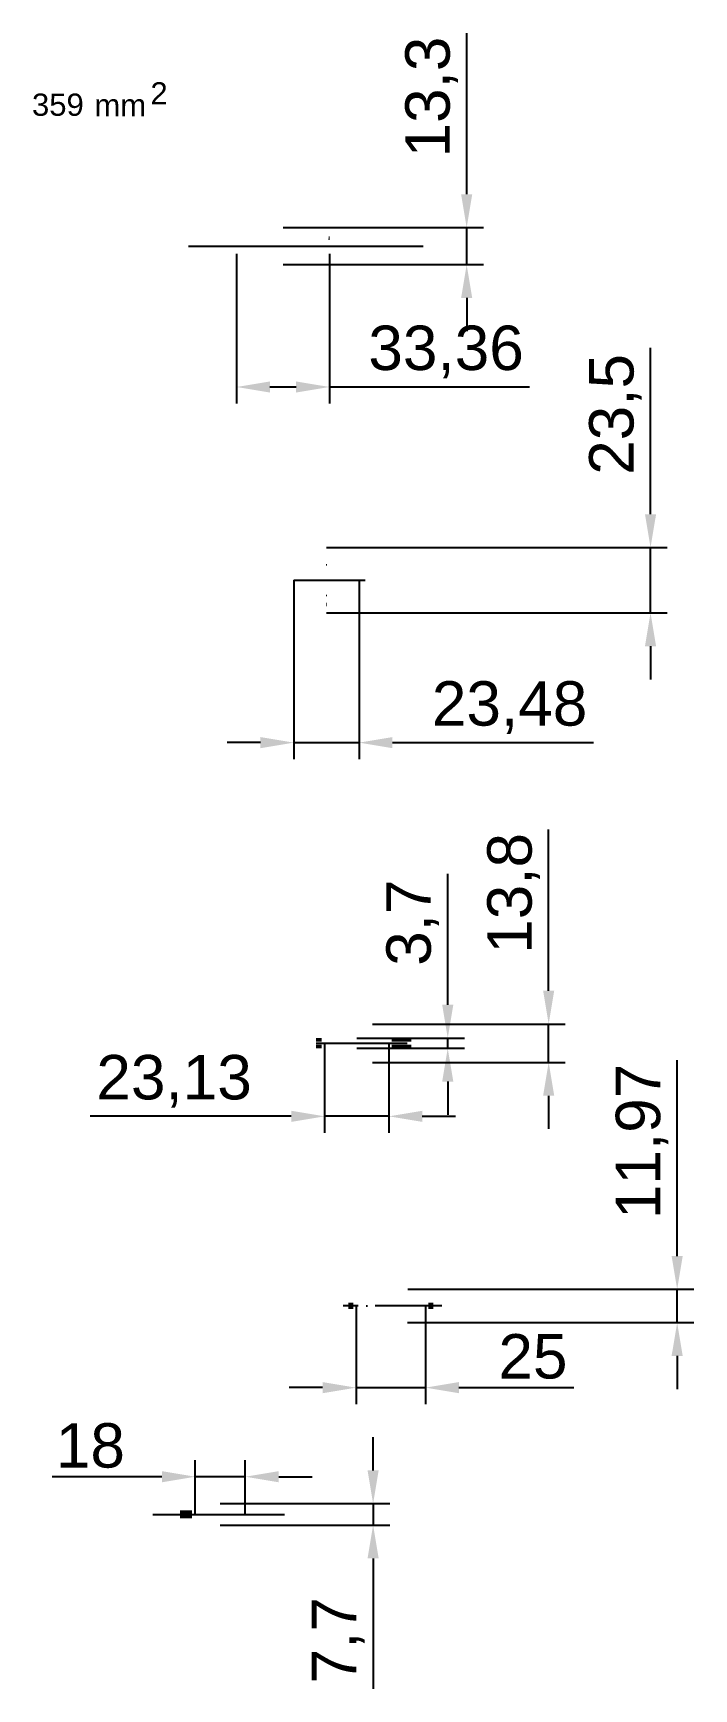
# Model space of a CAD drawing. Header units: millimetres. Extents: x 1526 to 31626, y -4643 to 9189.
# Drawn here: x 17286 to 17524, y -2204 to -1608 of the extents above; entities that cross this region are included whole.
import ezdxf

# ---------------------------------------------------------------- set-up
doc = ezdxf.new("R2010")
doc.units = ezdxf.units.MM
doc.linetypes.add('ACAD_ISO04W100', pattern=[30, 24, -3, 0, -3])
for name, color, linetype, lineweight in [('контурная', 7, 'Continuous', 50), ('осевые', 1, 'ACAD_ISO04W100', 25), ('тонкая', 7, 'Continuous', 20)]:
    doc.layers.add(name, color=color, linetype=linetype, lineweight=lineweight)
doc.layers.add('осевая', color=4, linetype='Continuous')
doc.styles.add('s1v4', font='arial.ttf', dxfattribs={"height": 4})
doc.styles.get("Standard").update_dxf_attribs({"font": 'arial.ttf'})
doc.dimstyles.new('s4v4', dxfattribs={"dimtxt": 16, "dimasz": 12, "dimexe": 6, "dimexo": 0, "dimgap": 3, "dimtad": 1, "dimtxsty": 'Standard', "dimcen": 2.5, "dimadec": 0, "dimazin": 0, "dimtfac": 1, "dimtmove": 0, "dimatfit": 3, "dimfxl": 1, "dimarcsym": 0})

# ---------------------------------------------------------------- blocks, each defined once
blk = doc.blocks.new('*D1864')
at = {"layer": 'Defpoints', "color": 0, "transparency": 16777216}
for p in [(17359.12, -1687.25), (17392.48, -1687.25), (17392.48, -1735.19)]:
    blk.add_point(p, dxfattribs=at)
at = {"layer": 'тонкая', "color": 0, "lineweight": -2, "transparency": 16777216}
for p, q in [((17359.12, -1687.25), (17359.12, -1741.19)), ((17392.48, -1687.25), (17392.48, -1741.19)), ((17371.12, -1735.19), (17380.48, -1735.19)), ((17392.48, -1735.19), (17464.45, -1735.19))]:
    blk.add_line(p, q, dxfattribs=at)
at = {"layer": 'тонкая', "color": 0, "transparency": 16777216}
for points in [[(17371.12, -1733.19), (17371.12, -1737.19), (17359.12, -1735.19)], [(17380.48, -1733.19), (17380.48, -1737.19), (17392.48, -1735.19)]]:
    blk.add_solid(points, dxfattribs=at)
at = {"layer": 'тонкая', "color": 0, "transparency": 16777216, "insert": (17434.46, -1722.58), "char_height": 16, "attachment_point": 5}
blk.add_mtext('33,36', dxfattribs=at)
blk = doc.blocks.new('*D1865')
at = {"layer": 'Defpoints', "color": 0, "transparency": 16777216}
for p in [(17375.8, -1677.81), (17441.87, -1677.81), (17375.8, -1691.11)]:
    blk.add_point(p, dxfattribs=at)
at = {"layer": 'тонкая', "color": 0, "lineweight": -2, "transparency": 16777216}
for p, q in [((17441.87, -1665.81), (17441.87, -1607.75)), ((17375.8, -1677.81), (17447.87, -1677.81)), ((17441.87, -1691.11), (17441.87, -1677.81)), ((17375.8, -1691.11), (17447.87, -1691.11)), ((17441.87, -1703.11), (17441.87, -1715.11))]:
    blk.add_line(p, q, dxfattribs=at)
at = {"layer": 'тонкая', "color": 0, "transparency": 16777216}
for points in [[(17439.87, -1665.81), (17443.87, -1665.81), (17441.87, -1677.81)], [(17439.87, -1703.11), (17443.87, -1703.11), (17441.87, -1691.11)]]:
    blk.add_solid(points, dxfattribs=at)
at = {"layer": 'тонкая', "color": 0, "transparency": 16777216, "insert": (17429.26, -1630.78), "char_height": 16, "attachment_point": 5, "rotation": 90}
blk.add_mtext('13,3', dxfattribs=at)
blk = doc.blocks.new('*D1866')
at = {"layer": 'Defpoints', "color": 0, "transparency": 16777216}
for p in [(17379.68, -1804.79), (17403.16, -1804.79), (17403.16, -1863.27)]:
    blk.add_point(p, dxfattribs=at)
at = {"layer": 'тонкая', "color": 0, "lineweight": -2, "transparency": 16777216}
for p, q in [((17379.68, -1804.79), (17379.68, -1869.27)), ((17403.16, -1804.79), (17403.16, -1869.27)), ((17367.68, -1863.27), (17355.68, -1863.27)), ((17379.68, -1863.27), (17403.16, -1863.27)), ((17415.16, -1863.27), (17487.46, -1863.27))]:
    blk.add_line(p, q, dxfattribs=at)
at = {"layer": 'тонкая', "color": 0, "transparency": 16777216}
for points in [[(17367.68, -1861.27), (17367.68, -1865.27), (17379.68, -1863.27)], [(17415.16, -1861.27), (17415.16, -1865.27), (17403.16, -1863.27)]]:
    blk.add_solid(points, dxfattribs=at)
at = {"layer": 'тонкая', "color": 0, "transparency": 16777216, "insert": (17457.31, -1850.65), "char_height": 16, "attachment_point": 5}
blk.add_mtext('23,48', dxfattribs=at)
blk = doc.blocks.new('*D1867')
at = {"layer": 'Defpoints', "color": 0, "transparency": 16777216}
for p in [(17391.39, -1793.04), (17508.01, -1793.04), (17391.44, -1816.54)]:
    blk.add_point(p, dxfattribs=at)
at = {"layer": 'тонкая', "color": 0, "lineweight": -2, "transparency": 16777216}
for p, q in [((17508.01, -1781.04), (17508.01, -1721.09)), ((17391.39, -1793.04), (17514.01, -1793.04)), ((17508.01, -1816.54), (17508.01, -1793.04)), ((17391.44, -1816.54), (17514.01, -1816.54)), ((17508.01, -1828.54), (17508.01, -1840.54))]:
    blk.add_line(p, q, dxfattribs=at)
at = {"layer": 'тонкая', "color": 0, "transparency": 16777216}
for points in [[(17506.01, -1781.04), (17510.01, -1781.04), (17508.01, -1793.04)], [(17506.01, -1828.54), (17510.01, -1828.54), (17508.01, -1816.54)]]:
    blk.add_solid(points, dxfattribs=at)
at = {"layer": 'тонкая', "color": 0, "transparency": 16777216, "insert": (17495.39, -1745.07), "char_height": 16, "attachment_point": 5, "rotation": 90}
blk.add_mtext('23,5', dxfattribs=at)
blk = doc.blocks.new('*D1868')
at = {"layer": 'Defpoints', "color": 0, "transparency": 16777216}
for p in [(17390.75, -1971.51), (17413.88, -1971.51), (17390.75, -1997.85)]:
    blk.add_point(p, dxfattribs=at)
at = {"layer": 'тонкая', "color": 0, "lineweight": -2, "transparency": 16777216}
for p, q in [((17390.75, -1971.51), (17390.75, -2003.85)), ((17413.88, -1971.51), (17413.88, -2003.85)), ((17378.75, -1997.85), (17306.48, -1997.85)), ((17413.88, -1997.85), (17390.75, -1997.85)), ((17425.88, -1997.85), (17437.88, -1997.85))]:
    blk.add_line(p, q, dxfattribs=at)
at = {"layer": 'тонкая', "color": 0, "transparency": 16777216}
for points in [[(17378.75, -1995.85), (17378.75, -1999.85), (17390.75, -1997.85)], [(17425.88, -1995.85), (17425.88, -1999.85), (17413.88, -1997.85)]]:
    blk.add_solid(points, dxfattribs=at)
at = {"layer": 'тонкая', "color": 0, "transparency": 16777216, "insert": (17336.62, -1985.24), "char_height": 16, "attachment_point": 5}
blk.add_mtext('23,13', dxfattribs=at)
blk = doc.blocks.new('*D1869')
at = {"layer": 'Defpoints', "color": 0, "transparency": 16777216}
for p in [(17407.97, -1964.61), (17471.36, -1964.61), (17407.97, -1978.41)]:
    blk.add_point(p, dxfattribs=at)
at = {"layer": 'тонкая', "color": 0, "lineweight": -2, "transparency": 16777216}
for p, q in [((17471.36, -1952.61), (17471.36, -1894.52)), ((17407.97, -1964.61), (17477.36, -1964.61)), ((17471.36, -1978.41), (17471.36, -1964.61)), ((17407.97, -1978.41), (17477.36, -1978.41)), ((17471.36, -1990.41), (17471.36, -2002.41))]:
    blk.add_line(p, q, dxfattribs=at)
at = {"layer": 'тонкая', "color": 0, "transparency": 16777216}
for points in [[(17469.36, -1952.61), (17473.36, -1952.61), (17471.36, -1964.61)], [(17469.36, -1990.41), (17473.36, -1990.41), (17471.36, -1978.41)]]:
    blk.add_solid(points, dxfattribs=at)
at = {"layer": 'тонкая', "color": 0, "transparency": 16777216, "insert": (17458.75, -1917.56), "char_height": 16, "attachment_point": 5, "rotation": 90}
blk.add_mtext('13,8', dxfattribs=at)
blk = doc.blocks.new('*D1870')
at = {"layer": 'Defpoints', "color": 0, "transparency": 16777216}
for p in [(17402.32, -1969.66), (17402.32, -1973.35), (17435.06, -1969.66)]:
    blk.add_point(p, dxfattribs=at)
at = {"layer": 'тонкая', "color": 0, "lineweight": -2, "transparency": 16777216}
for p, q in [((17435.06, -1957.66), (17435.06, -1910.54)), ((17402.32, -1969.66), (17441.06, -1969.66)), ((17402.32, -1973.35), (17441.06, -1973.35)), ((17435.06, -1973.35), (17435.06, -1969.66)), ((17435.06, -1985.35), (17435.06, -1997.35))]:
    blk.add_line(p, q, dxfattribs=at)
at = {"layer": 'тонкая', "color": 0, "transparency": 16777216}
for points in [[(17433.06, -1957.66), (17437.06, -1957.66), (17435.06, -1969.66)], [(17433.06, -1985.35), (17437.06, -1985.35), (17435.06, -1973.35)]]:
    blk.add_solid(points, dxfattribs=at)
at = {"layer": 'тонкая', "color": 0, "transparency": 16777216, "insert": (17422.45, -1928.1), "char_height": 16, "attachment_point": 5, "rotation": 90}
blk.add_mtext('3,7', dxfattribs=at)
blk = doc.blocks.new('*D1871')
at = {"layer": 'Defpoints', "color": 0, "transparency": 16777216}
for p in [(17402.06, -2066.13), (17427.06, -2066.13), (17427.06, -2095.56)]:
    blk.add_point(p, dxfattribs=at)
at = {"layer": 'тонкая', "color": 0, "lineweight": -2, "transparency": 16777216}
for p, q in [((17402.06, -2066.13), (17402.06, -2101.56)), ((17427.06, -2066.13), (17427.06, -2101.56)), ((17390.06, -2095.56), (17378.06, -2095.56)), ((17402.06, -2095.56), (17427.06, -2095.56)), ((17439.06, -2095.56), (17480.37, -2095.56))]:
    blk.add_line(p, q, dxfattribs=at)
at = {"layer": 'тонкая', "color": 0, "transparency": 16777216}
for points in [[(17390.06, -2093.56), (17390.06, -2097.56), (17402.06, -2095.56)], [(17439.06, -2093.56), (17439.06, -2097.56), (17427.06, -2095.56)]]:
    blk.add_solid(points, dxfattribs=at)
at = {"layer": 'тонкая', "color": 0, "transparency": 16777216, "insert": (17465.71, -2084.39), "char_height": 16, "attachment_point": 5}
blk.add_mtext('25', dxfattribs=at)
blk = doc.blocks.new('*D1872')
at = {"layer": 'Defpoints', "color": 0, "transparency": 16777216}
for p in [(17420.7, -2060.15), (17517.59, -2060.15), (17420.62, -2072.12)]:
    blk.add_point(p, dxfattribs=at)
at = {"layer": 'тонкая', "color": 0, "lineweight": -2, "transparency": 16777216}
for p, q in [((17517.59, -2048.15), (17517.59, -1977.66)), ((17420.7, -2060.15), (17523.59, -2060.15)), ((17517.59, -2072.12), (17517.59, -2060.15)), ((17420.62, -2072.12), (17523.59, -2072.12)), ((17517.59, -2084.12), (17517.59, -2096.12))]:
    blk.add_line(p, q, dxfattribs=at)
at = {"layer": 'тонкая', "color": 0, "transparency": 16777216}
for points in [[(17515.59, -2048.15), (17519.59, -2048.15), (17517.59, -2060.15)], [(17515.59, -2084.12), (17519.59, -2084.12), (17517.59, -2072.12)]]:
    blk.add_solid(points, dxfattribs=at)
at = {"layer": 'тонкая', "color": 0, "transparency": 16777216, "insert": (17504.98, -2006.9), "char_height": 16, "attachment_point": 5, "rotation": 90}
blk.add_mtext('11,97', dxfattribs=at)
blk = doc.blocks.new('*D1873')
at = {"layer": 'Defpoints', "color": 0, "transparency": 16777216}
for p in [(17344.23, -2127.64), (17344.23, -2141.19), (17362.24, -2141.19)]:
    blk.add_point(p, dxfattribs=at)
at = {"layer": 'тонкая', "color": 0, "lineweight": -2, "transparency": 16777216}
for p, q in [((17344.23, -2141.19), (17344.23, -2121.64)), ((17362.24, -2141.19), (17362.24, -2121.64)), ((17332.23, -2127.64), (17292.79, -2127.64)), ((17362.24, -2127.64), (17344.23, -2127.64)), ((17374.24, -2127.64), (17386.24, -2127.64))]:
    blk.add_line(p, q, dxfattribs=at)
at = {"layer": 'тонкая', "color": 0, "transparency": 16777216}
for points in [[(17332.23, -2125.64), (17332.23, -2129.64), (17344.23, -2127.64)], [(17374.24, -2125.64), (17374.24, -2129.64), (17362.24, -2127.64)]]:
    blk.add_solid(points, dxfattribs=at)
at = {"layer": 'тонкая', "color": 0, "transparency": 16777216, "insert": (17306.51, -2116.47), "char_height": 16, "attachment_point": 5}
blk.add_mtext('18', dxfattribs=at)
blk = doc.blocks.new('*D1874')
at = {"layer": 'Defpoints', "color": 0, "transparency": 16777216}
for p in [(17353.24, -2137.34), (17353.24, -2145.04), (17408.21, -2145.04)]:
    blk.add_point(p, dxfattribs=at)
at = {"layer": 'тонкая', "color": 0, "lineweight": -2, "transparency": 16777216}
for p, q in [((17408.21, -2125.34), (17408.21, -2113.34)), ((17353.24, -2137.34), (17414.21, -2137.34)), ((17408.21, -2137.34), (17408.21, -2145.04)), ((17353.24, -2145.04), (17414.21, -2145.04)), ((17408.21, -2157.04), (17408.21, -2204.04))]:
    blk.add_line(p, q, dxfattribs=at)
at = {"layer": 'тонкая', "color": 0, "transparency": 16777216}
for points in [[(17406.21, -2125.34), (17410.21, -2125.34), (17408.21, -2137.34)], [(17406.21, -2157.04), (17410.21, -2157.04), (17408.21, -2145.04)]]:
    blk.add_solid(points, dxfattribs=at)
at = {"layer": 'тонкая', "color": 0, "transparency": 16777216, "insert": (17395.63, -2186.54), "char_height": 16, "attachment_point": 5, "rotation": 90}
blk.add_mtext('7,7', dxfattribs=at)

msp = doc.modelspace()

# ---------------------------------------------------------------- linework, layer by layer
at = {"layer": 'контурная'}
for p, q in [((17391.40547, -1813.54487), (17391.37702, -1813.54487)), ((17391.39878, -1813.55608), (17391.39878, -1813.52238)), ((17391.4321, -1813.54487), (17391.46054, -1813.54487)), ((17391.43878, -1813.55608), (17391.43878, -1813.52238)), ((17389.68006, -1970.25581), (17387.6805, -1970.25581)), ((17389.68006, -1972.75581), (17387.6805, -1972.75581)), ((17414.95143, -1970.25581), (17421.87028, -1970.25581)), ((17414.95143, -1972.75581), (17421.87028, -1972.75581)), ((17401.00694, -2065.63498), (17399.33073, -2065.63498)), ((17401.00694, -2066.63498), (17399.33073, -2066.63498)), ((17428.10942, -2065.63498), (17429.78563, -2065.63498)), ((17428.10942, -2066.63498), (17429.78563, -2066.63498)), ((17342.96417, -2140.4447), (17338.75821, -2140.4447)), ((17342.96417, -2141.9447), (17338.75821, -2141.9447))]:
    msp.add_line(p, q, dxfattribs=at)
for centre, radius, start, end in [((17392.47886, -1681.10864), 0.5, 244.32930431, 270), ((17391.42078, -1796.04659), 3, 269.789915, 270), ((17391.42078, -1813.54314), 3, 90, 90.210085)]:
    msp.add_arc(centre, radius, start, end, dxfattribs=at)
at = {"layer": 'осевая'}
for p, q in [((17341.76445, -1684.45864), (17426.27861, -1684.45864)), ((17379.67923, -1804.79487), (17405.32892, -1804.79487)), ((17387.6805, -1971.50581), (17420.43506, -1971.50581)), ((17328.91639, -2141.1947), (17376.3091, -2141.1947))]:
    msp.add_line(p, q, dxfattribs=at)
at = {"layer": 'осевые'}
msp.add_line((17432.98494, -2066.13498), (17397.3821, -2066.13498), dxfattribs=at)

# ---------------------------------------------------------------- texts
at = {"layer": 'тонкая', "style": 's1v4'}
for s, p in [('2', (17328.08726, -1633.44208)), ('359', (17285.4925, -1637.52997)), ('mm', (17307.94733, -1637.73118))]:
    msp.add_text(s, height=8, dxfattribs=at).set_placement(p)

# ---------------------------------------------------------------- dimensions: what is measured, and where the dimension line sits
at = {"layer": 'тонкая'}
for base, p1, p2, picture, middle in [((17441.87273, -1677.80864), (17375.80073, -1691.10864), (17375.80073, -1677.80864), '*D1865', (17429.25745, -1630.78135)), ((17508.00642, -1793.04487), (17391.43878, -1816.54487), (17391.39293, -1793.04487), '*D1867', (17495.39114, -1745.06806)), ((17471.36179, -1964.60581), (17407.96574, -1978.40581), (17407.96574, -1964.60581), '*D1869', (17458.74651, -1917.56216)), ((17435.06232, -1969.65789), (17402.32436, -1973.35375), (17402.31574, -1969.65789), '*D1870', (17422.44704, -1928.09855)), ((17408.21038, -2145.0447), (17353.23609, -2137.3447), (17353.23609, -2145.0447), '*D1874', (17395.62784, -2186.54402))]:
    dim = msp.add_linear_dim(base=base, p1=p1, p2=p2, angle=90, dimstyle='s4v4', dxfattribs=at)
    dim.commit()
    dim.dimension.update_dxf_attribs({"geometry": picture, "text_midpoint": middle})
for base, p1, p2, picture, middle in [((17392.47886, -1735.19041), (17359.1226, -1687.25304), (17392.47886, -1687.25304), '*D1864', (17434.46385, -1722.57514)), ((17403.15833, -1863.26947), (17379.67923, -1804.79487), (17403.15833, -1804.79487), '*D1866', (17457.30704, -1850.65419)), ((17344.23453, -2127.64324), (17362.23765, -2141.1947), (17344.23453, -2141.1947), '*D1873', (17306.51148, -2116.47407))]:
    dim = msp.add_linear_dim(base=base, p1=p1, p2=p2, dimstyle='s4v4', dxfattribs=at)
    dim.commit()
    dim.dimension.update_dxf_attribs({"geometry": picture, "text_midpoint": middle})
for base, p1, p2, picture, middle in [((17390.74926, -1997.85466), (17413.88222, -1971.50581), (17390.74926, -1971.50581), '*D1868', (17336.61693, -1997.85466)), ((17427.05818, -2095.56321), (17402.05818, -2066.13498), (17427.05818, -2066.13498), '*D1871', (17465.71439, -2095.56321))]:
    dim = msp.add_linear_dim(base=base, p1=p1, p2=p2, dimstyle='s4v4', dxfattribs=at)
    dim.commit()
    dim.dimension.update_dxf_attribs({"geometry": picture, "text_midpoint": middle, "dimtype": 160})
dim = msp.add_linear_dim(base=(17517.59269, -2060.14562), p1=(17420.61852, -2072.11885), p2=(17420.70115, -2060.14562), angle=90, dimstyle='s4v4', dxfattribs=at)
dim.commit()
dim.dimension.update_dxf_attribs({"geometry": '*D1872', "text_midpoint": (17517.59269, -2006.90278), "dimtype": 160})

doc.saveas('drawing.dxf')
